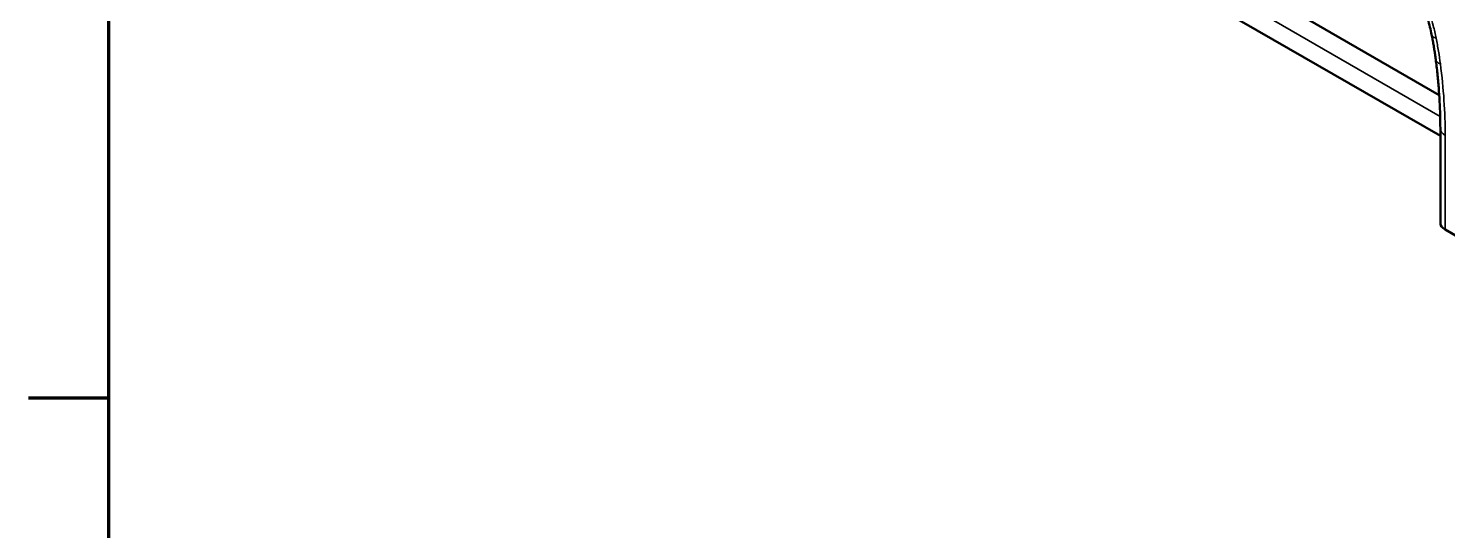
# Model space of a CAD drawing. Header units: millimetres. Extents: x 0 to 1485, y 0 to 1050.
# Drawn here: x 15.3 to 187.4, y 158.9 to 219.8 of the extents above; entities that cross this region are included whole.
import ezdxf

# ---------------------------------------------------------------- set-up
doc = ezdxf.new("R2010")
doc.units = ezdxf.units.MM
doc.header["$LTSCALE"] = 2.5
for name, color, linetype, lineweight in [('Rahmen (ISO)', 7, 'Continuous', 70), ('Sichtbar (ISO)', 7, 'Continuous', 50), ('Sichtbar schmal (ISO)', 7, 'Continuous', 35)]:
    doc.layers.add(name, color=color, linetype=linetype, lineweight=lineweight)

# ---------------------------------------------------------------- blocks, each defined once
blk = doc.blocks.new('Ränder Standardrahmen')
at = {"layer": 'Rahmen (ISO)'}
blk.add_line((10, 70), (6.1, 70), dxfattribs=at)
at = {"layer": 'Rahmen (ISO)', "flags": 128}
blk.add_lwpolyline([(10, 10), (10, 410), (584, 410), (584, 10), (10, 10)], dxfattribs=at)

msp = doc.modelspace()

# ---------------------------------------------------------------- linework, layer by layer
at = {"layer": 'Sichtbar (ISO)'}
for p, q in [((186.539, 206.782), (82.452, 266.877)), ((186.404, 211.741), (129.146, 244.798)), ((186.539, 196.238), (186.539, 207.669)), ((192.026, 192.592), (187.125, 195.422))]:
    msp.add_line(p, q, dxfattribs=at)
msp.add_ellipse((188.539, 196.238), major_axis=(-2, 0), ratio=0.5773503, start_param=0, end_param=0.7853982, dxfattribs=at)
for points, knots in [([(185.479, 219.064), (185.417, 219.369), (185.35, 219.676), (185.204, 220.292), (185.125, 220.601), (184.955, 221.221), (184.864, 221.531), (184.668, 222.15), (184.563, 222.46), (184.341, 223.076), (184.222, 223.383), (184.097, 223.686)], [0, 0, 0, 0, 0.2201343, 0.2201343, 0.4402686, 0.4402686, 0.6604029, 0.6604029, 0.8805372, 0.8805372, 1.1006716, 1.1006716, 1.1006716, 1.1006716]), ([(185.979, 216.064), (185.954, 216.26), (185.927, 216.457), (185.869, 216.852), (185.839, 217.051), (185.775, 217.449), (185.741, 217.65), (185.671, 218.051), (185.635, 218.253), (185.559, 218.657), (185.519, 218.86), (185.479, 219.064)], [0, 0, 0, 0, 0.1419923, 0.1419923, 0.28398461, 0.28398461, 0.42597691, 0.42597691, 0.56796922, 0.56796922, 0.70996152, 0.70996152, 0.70996152, 0.70996152]), ([(186.539, 207.669), (186.539, 208.208), (186.532, 208.751), (186.503, 209.847), (186.48, 210.399), (186.421, 211.511), (186.384, 212.071), (186.294, 213.2), (186.242, 213.768), (186.122, 214.911), (186.054, 215.486), (185.979, 216.064)], [0, 0, 0, 0, 0.4093111, 0.4093111, 0.8186223, 0.8186223, 1.2279334, 1.2279334, 1.6372446, 1.6372446, 2.0465557, 2.0465557, 2.0465557, 2.0465557])]:
    msp.add_open_spline(points, degree=3, knots=knots, dxfattribs=at)
at = {"layer": 'Sichtbar schmal (ISO)'}
for p, q in [((130.572, 241.455), (186.521, 209.153)), ((187.125, 195.422), (187.125, 206.852))]:
    msp.add_line(p, q, dxfattribs=at)
for centre, major_axis, ratio, end_param in [((187.439, 219.457), (-1.961, -0.394), 0.4120636, 0.6862577), ((187.962, 216.322), (-1.983, -0.258), 0.4775484, 0.7169933), ((188.539, 207.669), (-2, 0), 0.5773503, 0.7853982)]:
    msp.add_ellipse(centre, major_axis=major_axis, ratio=ratio, start_param=0, end_param=end_param, dxfattribs=at)
for points, knots in [([(186.025, 218.641), (185.924, 219.144), (185.809, 219.651), (185.468, 220.976), (185.219, 221.799), (184.8, 222.96), (184.67, 223.297), (184.531, 223.634)], [0, 0, 0, 0, 0.3378475, 0.3378475, 0.8784035, 0.8784035, 1.1006716, 1.1006716, 1.1006716, 1.1006716]), ([(186.548, 215.505), (186.481, 216.021), (186.404, 216.54), (186.229, 217.586), (186.131, 218.112), (186.025, 218.641)], [0, 0, 0, 0, 0.35498076, 0.35498076, 0.70996152, 0.70996152, 0.70996152, 0.70996152]), ([(187.125, 206.852), (187.125, 208.245), (187.078, 209.665), (186.886, 212.552), (186.741, 214.019), (186.548, 215.505)], [0, 0, 0, 0, 1.0232779, 1.0232779, 2.0465557, 2.0465557, 2.0465557, 2.0465557])]:
    msp.add_open_spline(points, degree=3, knots=knots, dxfattribs=at)

# ---------------------------------------------------------------- block references
at = {"xscale": 2.5, "yscale": 2.5, "zscale": 2.5}
msp.add_blockref('Ränder Standardrahmen', (0, 0), dxfattribs=at)

doc.saveas('drawing.dxf')
